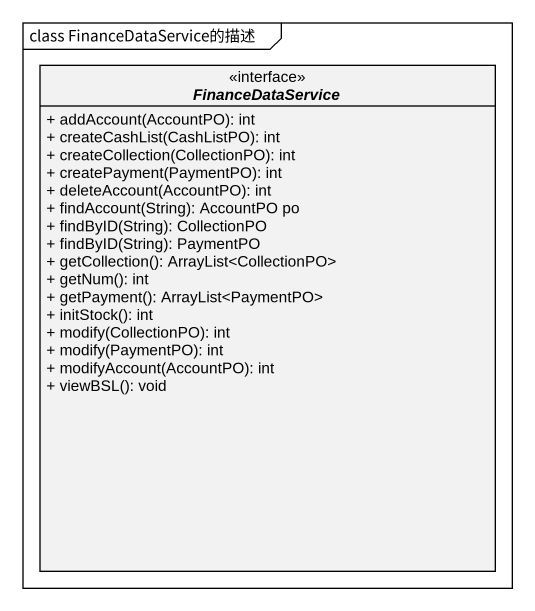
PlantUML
@startuml
mainframe class FinanceDataService的描述
hide circle
hide empty members
skinparam classAttributeIconSize 0
interface FinanceDataService <<interface>> {
  + addAccount(AccountPO): int
  + createCashList(CashListPO): int
  + createCollection(CollectionPO): int
  + createPayment(PaymentPO): int
  + deleteAccount(AccountPO): int
  + findAccount(String): AccountPO po
  + findByID(String): CollectionPO
  + findByID(String): PaymentPO
  + getCollection(): ArrayList<CollectionPO>
  + getNum(): int
  + getPayment(): ArrayList<PaymentPO>
  + initStock(): int
  + modify(CollectionPO): int
  + modify(PaymentPO): int
  + modifyAccount(AccountPO): int
  + viewBSL(): void
}
@enduml
